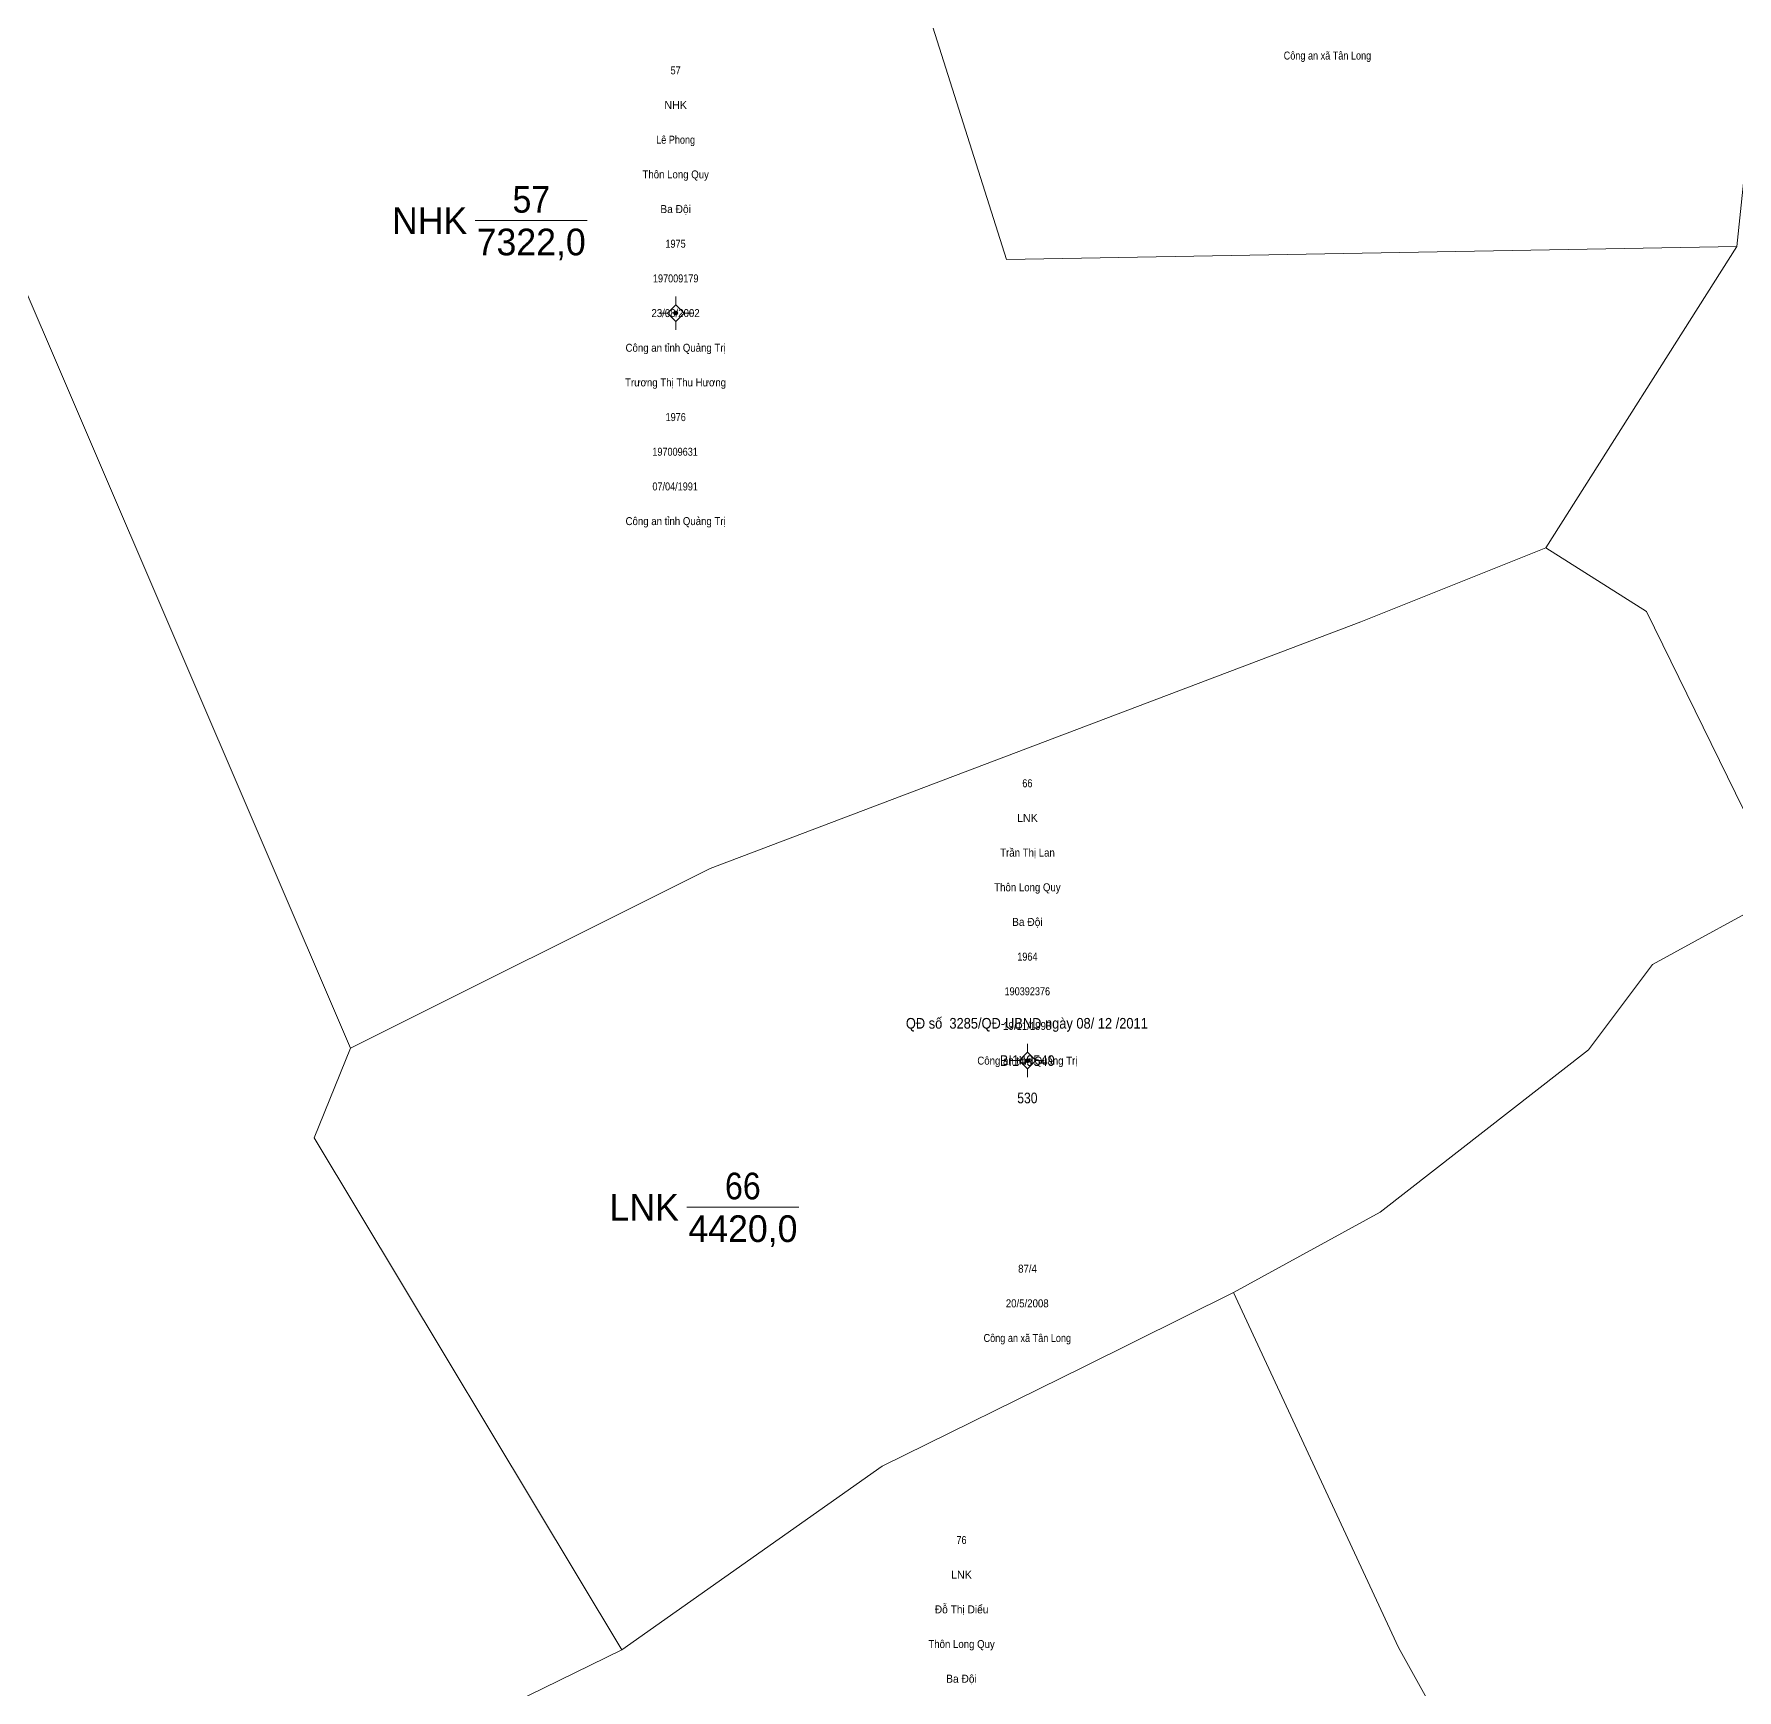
# Model space of a CAD drawing. Header units: metres. Extents: x 543779 to 545239, y 1834729 to 1836294.
# Drawn here: x 544229.2 to 544356.9, y 1835361.9 to 1835486.1 of the extents above; entities that cross this region are included whole.
import ezdxf
from ezdxf.enums import TextEntityAlignment as Align

# ---------------------------------------------------------------- set-up
doc = ezdxf.new("R2010")
doc.units = ezdxf.units.M
doc.header["$LTSCALE"] = 0.24
for name, color, linetype, lineweight in [('10', 7, 'Continuous', 13), ('11', 7, 'Continuous', 13), ('13', 7, 'Continuous', 13)]:
    doc.layers.add(name, color=color, linetype=linetype, lineweight=lineweight)
for name, color, linetype in [('15', 7, 'Continuous'), ('2', 7, 'Continuous'), ('4', 7, 'Continuous')]:
    doc.layers.add(name, color=color, linetype=linetype)

msp = doc.modelspace()

# ---------------------------------------------------------------- hatches: boundary and pattern name
at = {"layer": '11'}
for points in [[(544277.4325, 1835465.1833, 1), (544277.1325, 1835465.1833, 1)], [(544303.8158, 1835409.121, 1), (544303.5158, 1835409.121, 1)]]:
    msp.add_hatch(color=256, dxfattribs=at).paths.add_polyline_path(points)

# ---------------------------------------------------------------- linework, layer by layer
at = {"layer": '10'}
for p, q in [((544356.86, 1835470.18), (544360.45, 1835504.28)), ((544221.06, 1835484.25), (544252.89, 1835410.06)), ((544342.53, 1835447.57), (544356.86, 1835470.18)), ((544258.69, 1835357.84), (544273.24, 1835364.93))]:
    msp.add_line(p, q, dxfattribs=at)
for points in [[(544282.92, 1835529.69), (544302.09, 1835469.19), (544356.86, 1835470.18)], [(544252.89, 1835410.06), (544279.86, 1835423.53), (544328.67, 1835442.03), (544342.53, 1835447.57)], [(544342.53, 1835447.57), (544350.09, 1835442.81), (544360.42, 1835421.73)], [(544319.12, 1835391.74), (544330.12, 1835397.75), (544345.74, 1835409.94), (544350.54, 1835416.32), (544360.42, 1835421.73)], [(544252.89, 1835410.06), (544250.17, 1835403.34), (544273.24, 1835364.93)], [(544273.24, 1835364.93), (544292.76, 1835378.7), (544307.89, 1835386.16), (544319.12, 1835391.74)], [(544319.12, 1835391.74), (544331.49, 1835365.11), (544342.01, 1835346.17)]]:
    msp.add_lwpolyline(points, dxfattribs=at)
at = {"layer": '11'}
for p, q in [((544277.28, 1835466.43), (544277.28, 1835465.81)), ((544276.66, 1835465.18), (544276.03, 1835465.18)), ((544278.53, 1835465.18), (544277.91, 1835465.18)), ((544277.28, 1835464.56), (544277.28, 1835463.93)), ((544303.67, 1835410.37), (544303.67, 1835409.75)), ((544303.04, 1835409.12), (544302.42, 1835409.12)), ((544304.92, 1835409.12), (544304.29, 1835409.12)), ((544303.67, 1835408.5), (544303.67, 1835407.87))]:
    msp.add_line(p, q, dxfattribs=at)
for points in [[(544277.28, 1835465.81), (544276.66, 1835465.18), (544277.28, 1835464.56), (544277.91, 1835465.18)], [(544303.67, 1835409.75), (544303.04, 1835409.12), (544303.67, 1835408.5), (544304.29, 1835409.12)]]:
    msp.add_lwpolyline(points, close=True, dxfattribs=at)
for centre in [(544277.2825, 1835465.1833), (544303.6658, 1835409.121)]:
    msp.add_circle(centre, 0.15, dxfattribs=at)
at = {"layer": '13'}
for p, q in [((544262.24, 1835472.11), (544270.65, 1835472.11)), ((544278.11, 1835398.12), (544286.52, 1835398.12))]:
    msp.add_line(p, q, dxfattribs=at)

# ---------------------------------------------------------------- texts
for s, height, width, p in [('57', 2, 0.95, (544266.455, 1835472.71)), ('QĐ số  3285/QĐ-UBND ngày 08/ 12 /2011', 0.8, 0.9, (544303.615, 1835411.52)), ('BI149549', 0.8, 0.9, (544303.65, 1835408.72)), ('530', 0.8, 0.85, (544303.655, 1835405.92)), ('66', 2, 0.9, (544282.315, 1835398.72))]:
    msp.add_text(s, height=height, dxfattribs=dict(at, width=width)).set_placement(p, align=Align.CENTER)
at = {"layer": '15'}
for s, width, p in [('Công an xã Tân Long', 0.85, (544326.16, 1835484.19)), ('57', 0.85, (544277.275, 1835483.08)), ('Lê Phong', 0.85, (544277.275, 1835477.88)), ('Thôn Long Quy', 0.9, (544277.28, 1835475.28)), ('Ba Đội', 0.95, (544277.275, 1835472.68)), ('1975', 0.85, (544277.27, 1835470.08)), ('197009179', 0.85, (544277.28, 1835467.48)), ('23/08/2002', 0.9, (544277.27, 1835464.88)), ('Công an tỉnh Quảng Trị', 0.9, (544277.275, 1835462.28)), ('Trương Thị Thu Hương', 0.9, (544277.27, 1835459.68)), ('1976', 0.85, (544277.28, 1835457.08)), ('197009631', 0.85, (544277.235, 1835454.48)), ('07/04/1991', 0.85, (544277.24, 1835451.88)), ('Công an tỉnh Quảng Trị', 0.9, (544277.275, 1835449.28)), ('66', 0.85, (544303.655, 1835429.62)), ('Trần Thị Lan', 0.9, (544303.665, 1835424.42)), ('Thôn Long Quy', 0.9, (544303.66, 1835421.82)), ('Ba Đội', 0.95, (544303.655, 1835419.22)), ('1964', 0.85, (544303.655, 1835416.62)), ('190392376', 0.85, (544303.65, 1835414.02)), ('19/11/1998', 0.9, (544303.64, 1835411.42)), ('Công an tỉnh Quảng Trị', 0.9, (544303.655, 1835408.82)), ('87/4', 0.9, (544303.665, 1835393.22)), ('20/5/2008', 0.9, (544303.645, 1835390.62)), ('Công an xã Tân Long', 0.85, (544303.65, 1835388.02)), ('76', 0.85, (544298.715, 1835372.87)), ('Đỗ Thị Diểu', 0.95, (544298.725, 1835367.67)), ('Thôn Long Quy', 0.9, (544298.72, 1835365.07)), ('Ba Đội', 0.95, (544298.715, 1835362.47))]:
    msp.add_text(s, height=0.6, dxfattribs=dict(at, width=width)).set_placement(p, align=Align.CENTER)
for s, p in [('NHK', (544277.28, 1835480.48)), ('LNK', (544303.655, 1835427.02)), ('LNK', (544298.715, 1835370.27))]:
    msp.add_text(s, height=0.6, dxfattribs=at).set_placement(p, align=Align.CENTER)
at = {"layer": '2'}
for s, p in [('NHK', (544261.65, 1835471.11)), ('LNK', (544277.52, 1835397.12))]:
    msp.add_text(s, height=2, dxfattribs=at).set_placement(p, align=Align.RIGHT)
at = {"layer": '4'}
for s, p in [('7322,0', (544266.445, 1835469.51)), ('4420,0', (544282.325, 1835395.52))]:
    msp.add_text(s, height=2, dxfattribs=at).set_placement(p, align=Align.CENTER)

doc.saveas('drawing.dxf')
